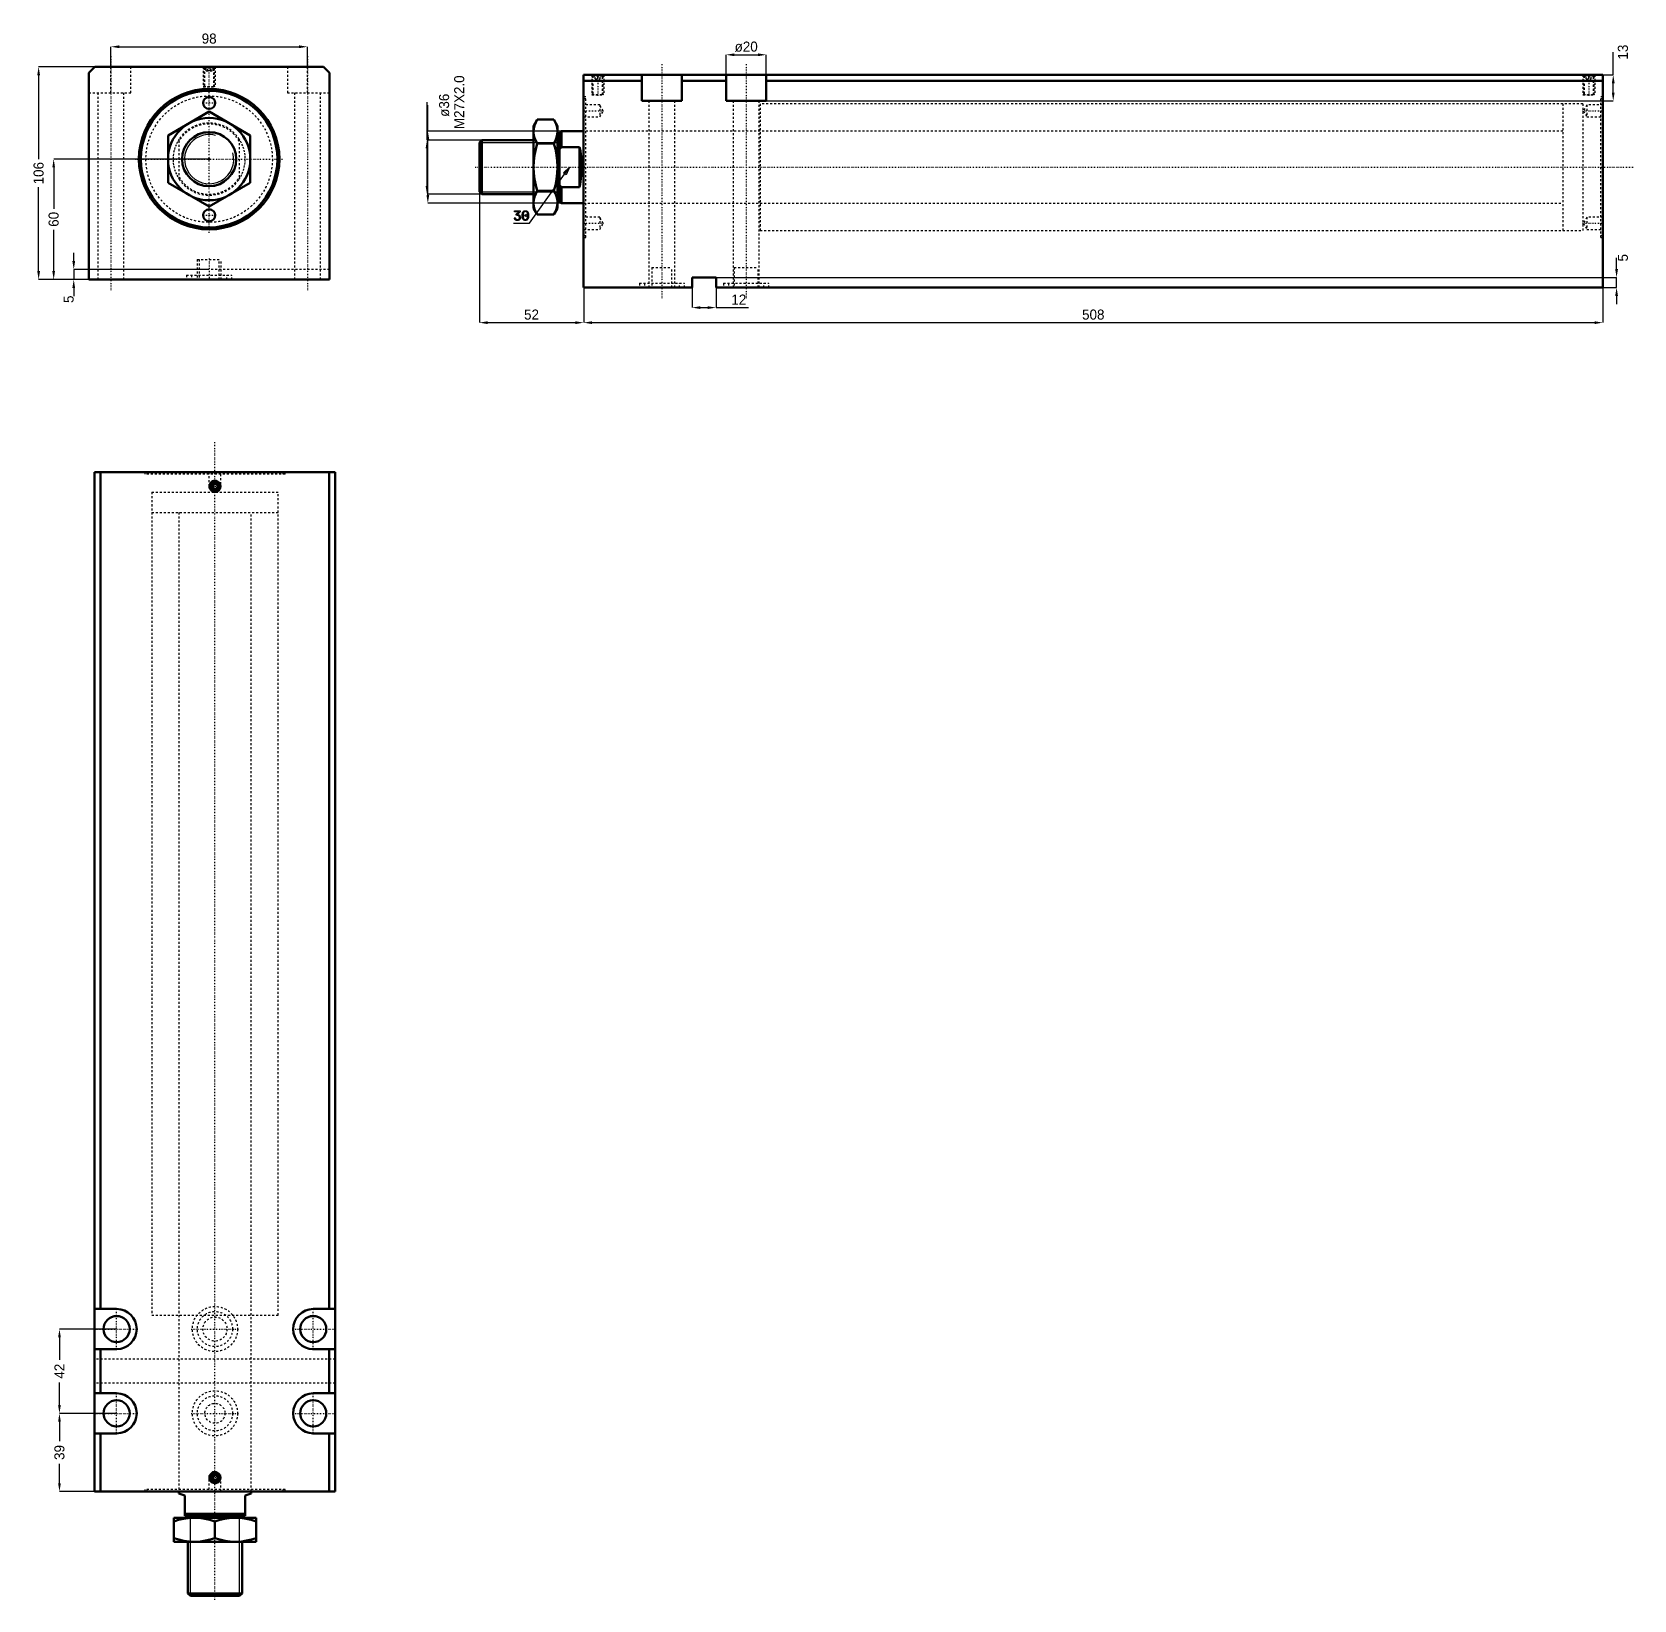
# Model space of a CAD drawing. Header units: millimetres. Extents: x -88 to 710, y -718 to 63.
import ezdxf

# ---------------------------------------------------------------- set-up
doc = ezdxf.new("R2010")
doc.units = ezdxf.units.MM
doc.linetypes.add('Center', pattern=[1.5, 0.45, -0.5, 0.05, -0.5])
doc.linetypes.add('Dashed', pattern=[2, 1, -1])
for name, color, linetype, lineweight in [('2d ConnectionPoints', 7, 'Continuous', 50), ('AM_0', 7, 'Continuous', 50), ('AM_5', 3, 'Continuous', 25), ('AM_7', 7, 'Center', 25), ('AM_9', 6, 'Dashed', 25)]:
    doc.layers.add(name, color=color, linetype=linetype, lineweight=lineweight)
doc.dimstyles.new('ISO-25', dxfattribs={"dimtxt": 2.5, "dimasz": 2.5, "dimexe": 1.25, "dimexo": 0.625, "dimtad": 1, "dimtxsty": 'Standard', "dimcen": 2.5, "dimadec": 0, "dimazin": 0, "dimtfac": 1, "dimtmove": 0, "dimatfit": 3, "dimfxl": 0, "dimarcsym": 0})

# ---------------------------------------------------------------- blocks, each defined once
blk = doc.blocks.new('1_JECX_MF_EXLA_63_400_0_rod__0_in_JECX_MF_160_EXLA_63_400_0__0')
at = {"layer": 'AM_0'}
for p, q in [((-20.5, 11.84), (0, 23.67)), ((0, 23.67), (20.5, 11.84)), ((-20.5, -11.84), (-20.5, 11.84)), ((20.5, 11.84), (20.5, -11.84)), ((0, -23.67), (-20.5, -11.84)), ((20.5, -11.84), (0, -23.67))]:
    blk.add_line(p, q, dxfattribs=at)
for radius in [20.5, 13.5]:
    blk.add_circle((0, 0), radius, dxfattribs=at)
at = {"layer": 'AM_5'}
blk.add_arc((0, 0), 12.27, 75, 15, dxfattribs=at)
at = {"layer": 'AM_9'}
for p, q in [((-15, -9.95), (-15, 9.95)), ((15, 9.95), (15, -9.95))]:
    blk.add_line(p, q, dxfattribs=at)
for points in [[(-15, 9.95), (-15.81, 8.6), (-16.5, 7.19), (-17.06, 5.73), (-17.5, 4.22), (-17.8, 2.68), (-17.97, 1.12), (-17.99, -0.45), (-17.89, -2.02), (-17.64, -3.57), (-17.26, -5.1), (-16.75, -6.58), (-16.12, -8.02), (-15.36, -9.39), (-15, -9.95)], [(15, -9.95), (15.81, -8.6), (16.5, -7.19), (17.06, -5.73), (17.5, -4.22), (17.8, -2.68), (17.97, -1.12), (17.99, 0.45), (17.89, 2.02), (17.64, 3.57), (17.26, 5.1), (16.75, 6.58), (16.12, 8.02), (15.36, 9.39), (15, 9.95)]]:
    blk.add_lwpolyline(points, dxfattribs=at)
blk.add_circle((0, 0), 13.27, dxfattribs=at)
for radius, start, end in [(18, 33.55731, 146.44269), (17.5, 31.00272, 148.99728), (17.5, 211.00272, 328.99728), (18, 213.55731, 326.44269)]:
    blk.add_arc((0, 0), radius, start, end, dxfattribs=at)
blk = doc.blocks.new('2_JECX_MF_EXLA_63_400_0_body__0_in_JECX_MF_160_EXLA_63_400_0__0')
at = {"layer": 'AM_0'}
for p, q in [((-57, 46), (-60, 43)), ((-60, 43), (-60, -60)), ((57, 46), (-57, 46)), ((60, 43), (57, 46)), ((60, -60), (60, 43)), ((-60, -60), (60, -60))]:
    blk.add_line(p, q, dxfattribs=at)
for centre, radius in [((0, 0), 35), ((0, 0), 34), ((0, 28), 3), ((0, -28), 3)]:
    blk.add_circle(centre, radius, dxfattribs=at)
at = {"layer": 'AM_5', "linetype": 'Dashed'}
for p, q in [((-3, 46), (-3, 36)), ((3, 46), (3, 36))]:
    blk.add_line(p, q, dxfattribs=at)
at = {"layer": 'AM_7'}
for p, q in [((-49, 51.3), (-49, -65.3)), ((49, 51.3), (49, -65.3)), ((0, -36.75), (0, 46.5)), ((-3.15, 28), (3.15, 28)), ((-36.75, 0), (36.75, 0)), ((-3.15, -28), (3.15, -28)), ((0, -49.5), (0, -60.5))]:
    blk.add_line(p, q, dxfattribs=at)
at = {"layer": 'AM_9'}
for p, q in [((-49, 33), (-49, 46)), ((-39, 33), (-39, 46)), ((-3, 46), (-2.73, 45.73)), ((-2.73, 45.73), (-2.73, 36.27)), ((-2.73, 45.73), (2.73, 45.73)), ((-1.9, 46), (-2.4, 45.5)), ((-2.4, 45.5), (-2.4, 36)), ((-2.4, 45.5), (2.4, 45.5)), ((-1.44, 44), (-1.44, 46)), ((-1.44, 44), (1.44, 44)), ((-0.72, 44), (-0.72, 46)), ((0.72, 44), (0.72, 46)), ((1.44, 44), (1.44, 46)), ((2.4, 45.5), (1.9, 46)), ((2.4, 36), (2.4, 45.5)), ((2.73, 45.73), (3, 46)), ((2.73, 36.27), (2.73, 45.73)), ((39, 46), (39, 33)), ((49, 33), (49, 46)), ((-60, 33), (-39, 33)), ((-55.5, 33), (-55.5, -60)), ((-42.5, -60), (-42.5, 33)), ((-2.73, 36.27), (-3, 36)), ((-3, 36), (3, 36)), ((-2.73, 36.27), (2.73, 36.27)), ((3, 36), (2.73, 36.27)), ((39, 33), (60, 33)), ((42.5, 33), (42.5, -60)), ((55.5, -60), (55.5, 33)), ((60, -55), (-60, -55)), ((-6, -50), (6, -50)), ((-6, -50), (-6, -60)), ((-5, -50), (-5, -60)), ((5, -60), (5, -50)), ((6, -60), (6, -50)), ((-11.25, -57.9), (11.25, -57.9)), ((-11.25, -57.9), (-11.25, -60)), ((-8.75, -57.9), (-8.75, -60)), ((8.75, -60), (8.75, -57.9)), ((11.25, -60), (11.25, -57.9))]:
    blk.add_line(p, q, dxfattribs=at)
blk.add_circle((0, 0), 31.5, dxfattribs=at)
blk = doc.blocks.new('*D3')
at = {"layer": 'AM_5', "color": 0, "lineweight": -2}
for p, q in [((-49, 46), (-49, 56)), ((-44.83, 56), (44.83, 56)), ((49, 46), (49, 56))]:
    blk.add_line(p, q, dxfattribs=at)
at = {"layer": 'AM_5', "color": 0}
for points in [[(-44.83, 56.69), (-44.83, 55.31), (-49, 56)], [(44.83, 55.31), (44.83, 56.69), (49, 56)]]:
    blk.add_solid(points, dxfattribs=at)
at = {"layer": 'Defpoints', "color": 0}
for p in [(49, 56), (-49, 46), (49, 46)]:
    blk.add_point(p, dxfattribs=at)
at = {"layer": 'AM_5', "color": 0, "insert": (0, 60.05), "char_height": 5, "attachment_point": 5}
blk.add_mtext('98', dxfattribs=at)
blk = doc.blocks.new('*D4')
at = {"layer": 'AM_5', "color": 0, "lineweight": -2}
for p, q in [((-57, 46), (-85, 46)), ((-85, 41.83), (-85, -0.03)), ((-85, -55.83), (-85, -13.97)), ((-60, -60), (-85, -60))]:
    blk.add_line(p, q, dxfattribs=at)
at = {"layer": 'AM_5', "color": 0}
for points in [[(-84.31, 41.83), (-85.69, 41.83), (-85, 46)], [(-85.69, -55.83), (-84.31, -55.83), (-85, -60)]]:
    blk.add_solid(points, dxfattribs=at)
at = {"layer": 'Defpoints', "color": 0}
for p in [(-57, 46), (-85, -60), (-60, -60)]:
    blk.add_point(p, dxfattribs=at)
at = {"layer": 'AM_5', "color": 0, "insert": (-85, -7), "char_height": 5, "attachment_point": 5, "rotation": 90}
blk.add_mtext('106', dxfattribs=at)
blk = doc.blocks.new('*D5')
at = {"layer": 'AM_5', "color": 0, "lineweight": -2}
for p, q in [((0, 0), (-77.5, 0)), ((-77.5, -4.17), (-77.5, -24.69)), ((-77.5, -55.83), (-77.5, -35.31)), ((-60, -60), (-77.5, -60))]:
    blk.add_line(p, q, dxfattribs=at)
at = {"layer": 'AM_5', "color": 0}
for points in [[(-76.81, -4.17), (-78.19, -4.17), (-77.5, 0)], [(-78.19, -55.83), (-76.81, -55.83), (-77.5, -60)]]:
    blk.add_solid(points, dxfattribs=at)
at = {"layer": 'Defpoints', "color": 0}
for p in [(0, 0), (-77.5, -60), (-60, -60)]:
    blk.add_point(p, dxfattribs=at)
at = {"layer": 'AM_5', "color": 0, "insert": (-77.5, -30), "char_height": 5, "attachment_point": 5, "rotation": 90}
blk.add_mtext('60', dxfattribs=at)
blk = doc.blocks.new('*D6')
at = {"layer": 'AM_5', "color": 0, "lineweight": -2}
for p, q in [((-67.5, -50.83), (-67.5, -46.67)), ((0, -55), (-67.5, -55)), ((-67.5, -55), (-67.5, -60)), ((-60, -60), (-67.5, -60)), ((-67.5, -64.17), (-67.5, -68.33))]:
    blk.add_line(p, q, dxfattribs=at)
at = {"layer": 'AM_5', "color": 0}
for points in [[(-68.19, -50.83), (-66.81, -50.83), (-67.5, -55)], [(-66.81, -64.17), (-68.19, -64.17), (-67.5, -60)]]:
    blk.add_solid(points, dxfattribs=at)
at = {"layer": 'Defpoints', "color": 0}
for p in [(0, -55), (-67.5, -60), (-60, -60)]:
    blk.add_point(p, dxfattribs=at)
at = {"layer": 'AM_5', "color": 0, "insert": (-70, -69.83), "char_height": 5, "attachment_point": 5, "rotation": 90}
blk.add_mtext('5', dxfattribs=at)
blk = doc.blocks.new('1_JECX_MF_EXLA_63_400_0_rod__0_in_JECX_MF_160_EXLA_63_400_0__4')
at = {"layer": 'AM_0'}
for p, q in [((-18, 0), (-18, -1.03)), ((18, -1.03), (18, 0)), ((-15, -2), (-18, -1.03)), ((-15, -12), (-15, -2)), ((18, -1.03), (15, -2)), ((15, -2), (15, -12)), ((-20.5, -25), (-20.5, -13)), ((20.5, -13), (-20.5, -13)), ((-15, -11), (15, -11)), ((-15, -12), (15, -12)), ((-12.27, -12), (-13.27, -13)), ((0, -23.17), (0, -14.83)), ((13.27, -13), (12.27, -12)), ((20.5, -13), (20.5, -25)), ((20.5, -25), (-20.5, -25)), ((-13.5, -25), (-13.5, -50.77)), ((13.5, -50.77), (13.5, -25)), ((-13.5, -50.77), (13.5, -50.77)), ((-13.5, -50.77), (-12.27, -52)), ((-12.27, -52), (12.27, -52)), ((12.27, -52), (13.5, -50.77))]:
    blk.add_line(p, q, dxfattribs=at)
for points in [[(-10.25, -13), (-10.98, -13.01), (-13.37, -13.18), (-15.75, -13.55), (-18.14, -14.12), (-20.5, -14.83)], [(0, -14.83), (-2.49, -14.08), (-5.02, -13.5), (-7.63, -13.13), (-10.25, -13)], [(10.25, -13), (9.52, -13.01), (7.13, -13.18), (4.75, -13.55), (2.36, -14.12), (0, -14.83)], [(20.5, -14.83), (18.01, -14.08), (15.48, -13.5), (12.87, -13.13), (10.25, -13)], [(-20.5, -23.17), (-18.01, -23.92), (-15.48, -24.5), (-12.87, -24.87), (-10.25, -25)], [(-10.25, -25), (-9.52, -24.99), (-7.13, -24.82), (-4.75, -24.45), (-2.36, -23.88), (0, -23.17)], [(0, -23.17), (2.49, -23.92), (5.02, -24.5), (7.63, -24.87), (10.25, -25)], [(10.25, -25), (10.98, -24.99), (13.37, -24.82), (15.75, -24.45), (18.14, -23.88), (20.5, -23.17)]]:
    blk.add_lwpolyline(points, dxfattribs=at)
at = {"layer": 'AM_5'}
for p, q in [((-12.27, -52), (-12.27, -12)), ((12.27, -52), (12.27, -12))]:
    blk.add_line(p, q, dxfattribs=at)
at = {"layer": 'AM_7'}
blk.add_line((0, -54), (0, 523.5), dxfattribs=at)
at = {"layer": 'AM_9'}
for p, q in [((-31.5, 498), (31.5, 498)), ((-31.5, 498), (-31.5, 488)), ((31.5, 488), (31.5, 498)), ((-31.5, 488), (31.5, 488)), ((-18, 488), (-18, 0)), ((18, 0), (18, 488))]:
    blk.add_line(p, q, dxfattribs=at)
blk = doc.blocks.new('2_JECX_MF_EXLA_63_400_0_body__0_in_JECX_MF_160_EXLA_63_400_0__4')
at = {"layer": 'AM_0'}
for p, q in [((60, 508), (-60, 508)), ((-60, 508), (-60, 0)), ((-57, 508), (-57, 91)), ((57, 508), (57, 91)), ((60, 508), (60, 0)), ((-0.72, 502.25), (-1.44, 501)), ((-1.44, 501), (-0.72, 499.75)), ((0.72, 502.25), (-0.72, 502.25)), ((-0.72, 499.75), (0.72, 499.75)), ((1.44, 501), (0.72, 502.25)), ((0.72, 499.75), (1.44, 501)), ((-49, 91), (-60, 91)), ((60, 91), (49, 91)), ((-60, 71), (-49, 71)), ((-57, 71), (-57, 49)), ((49, 71), (60, 71)), ((57, 71), (57, 49)), ((-49, 49), (-60, 49)), ((60, 49), (49, 49)), ((-60, 29), (-49, 29)), ((-57, 29), (-57, 0)), ((49, 29), (60, 29)), ((57, 29), (57, 0)), ((-0.72, 8.25), (-1.44, 7)), ((0.72, 8.25), (-0.72, 8.25)), ((1.44, 7), (0.72, 8.25)), ((60, 0), (-60, 0)), ((-1.44, 7), (-0.72, 5.75)), ((-0.72, 5.75), (0.72, 5.75)), ((0.72, 5.75), (1.44, 7))]:
    blk.add_line(p, q, dxfattribs=at)
for centre, radius in [((0, 501), 2.73), ((0, 501), 2.4), ((0, 501), 1.9), ((-49, 81), 6.5), ((49, 81), 6.5), ((-49, 39), 6.5), ((49, 39), 6.5), ((0, 7), 2.73), ((0, 7), 2.4), ((0, 7), 1.9)]:
    blk.add_circle(centre, radius, dxfattribs=at)
for centre, start, end in [((-49, 81), 270, 90), ((49, 81), 90, 270), ((-49, 39), 270, 90), ((49, 39), 90, 270)]:
    blk.add_arc(centre, 10, start, end, dxfattribs=at)
at = {"layer": 'AM_5'}
for centre in [(0, 501), (0, 7)]:
    blk.add_arc(centre, 3, 75, 15, dxfattribs=at)
at = {"layer": 'AM_7'}
for p, q in [((-3.15, 501), (3.15, 501)), ((-49, 70.5), (-49, 91.5)), ((49, 70.5), (49, 91.5)), ((-59.5, 81), (-38.5, 81)), ((-11.81, 81), (11.81, 81)), ((38.5, 81), (59.5, 81)), ((-49, 28.5), (-49, 49.5)), ((49, 28.5), (49, 49.5)), ((-59.5, 39), (-38.5, 39)), ((-11.81, 39), (11.81, 39)), ((38.5, 39), (59.5, 39)), ((-3.15, 7), (3.15, 7))]:
    blk.add_line(p, q, dxfattribs=at)
at = {"layer": 'AM_9'}
for p, q in [((-35, 508), (-35, 507)), ((35, 507), (-35, 507)), ((-34, 508), (-34, 507)), ((-3, 508), (-3, 500)), ((3, 500), (3, 508)), ((34, 507), (34, 508)), ((35, 507), (35, 508)), ((-31.5, 498), (31.5, 498)), ((-31.5, 498), (-31.5, 88)), ((-3, 500), (3, 500)), ((-3, 500), (0, 498.27)), ((0, 498.27), (3, 500)), ((31.5, 88), (31.5, 498)), ((-31.5, 88), (31.5, 88)), ((-18, 88), (-18, 0)), ((18, 0), (18, 88)), ((60, 66), (-60, 66)), ((60, 54), (-60, 54)), ((0, 9.73), (-3, 8)), ((-3, 8), (-3, 0)), ((-3, 8), (3, 8)), ((3, 8), (0, 9.73)), ((3, 0), (3, 8)), ((35, 1), (-35, 1)), ((-35, 1), (-35, 0)), ((-34, 1), (-34, 0)), ((34, 0), (34, 1)), ((35, 0), (35, 1))]:
    blk.add_line(p, q, dxfattribs=at)
for centre, radius in [((0, 81), 11.25), ((0, 81), 8.75), ((0, 81), 6), ((0, 39), 11.25), ((0, 39), 8.75), ((0, 39), 5)]:
    blk.add_circle(centre, radius, dxfattribs=at)
blk = doc.blocks.new('*D12')
at = {"layer": 'AM_5', "color": 0, "lineweight": -2}
for p, q in [((-46.11, -583.03), (-74.61, -583.03)), ((-74.61, -587.19), (-74.61, -598.36)), ((-74.61, -620.86), (-74.61, -609.69)), ((-46.11, -625.03), (-74.61, -625.03))]:
    blk.add_line(p, q, dxfattribs=at)
at = {"layer": 'AM_5', "color": 0}
for points in [[(-75.3, -587.19), (-73.92, -587.19), (-74.61, -583.03)], [(-75.3, -620.86), (-73.92, -620.86), (-74.61, -625.03)]]:
    blk.add_solid(points, dxfattribs=at)
at = {"layer": 'Defpoints', "color": 0}
for p in [(-74.61, -583.03), (-46.11, -583.03), (-46.11, -625.03)]:
    blk.add_point(p, dxfattribs=at)
at = {"layer": 'AM_5', "color": 0, "insert": (-74.61, -604.03), "char_height": 5, "attachment_point": 5, "rotation": 90}
blk.add_mtext('42', dxfattribs=at)
blk = doc.blocks.new('*D13')
at = {"layer": 'AM_5', "color": 0, "lineweight": -2}
for p, q in [((-46.11, -625.03), (-74.61, -625.03)), ((-74.61, -629.19), (-74.61, -638.86)), ((-74.61, -659.86), (-74.61, -650.19)), ((-57.11, -664.03), (-74.61, -664.03))]:
    blk.add_line(p, q, dxfattribs=at)
at = {"layer": 'AM_5', "color": 0}
for points in [[(-75.3, -629.19), (-73.92, -629.19), (-74.61, -625.03)], [(-75.3, -659.86), (-73.92, -659.86), (-74.61, -664.03)]]:
    blk.add_solid(points, dxfattribs=at)
at = {"layer": 'Defpoints', "color": 0}
for p in [(-46.11, -625.03), (-74.61, -664.03), (-57.11, -664.03)]:
    blk.add_point(p, dxfattribs=at)
at = {"layer": 'AM_5', "color": 0, "insert": (-74.61, -644.53), "char_height": 5, "attachment_point": 5, "rotation": 90}
blk.add_mtext('39', dxfattribs=at)
blk = doc.blocks.new('1_JECX_MF_EXLA_63_400_0_rod__0_in_JECX_MF_160_EXLA_63_400_0__2')
at = {"layer": 'AM_0'}
for p, q in [((-23.17, 23.67), (-25, 20.5)), ((-25, 20.5), (-25, -20.5)), ((-23.17, 23.67), (-14.83, 23.67)), ((-13, 20.5), (-14.83, 23.67)), ((-13, 20.5), (-13, -20.5)), ((-11, 18), (-12, 17.5)), ((-12, 17.5), (-12, -17.5)), ((0, 18), (-11, 18)), ((-11, 18), (-11, 9.95)), ((-50.77, 13.5), (-52, 12.27)), ((-52, 12.27), (-52, -12.27)), ((-25, 13.5), (-50.77, 13.5)), ((-50.77, 13.5), (-50.77, -13.5)), ((-23.17, 11.84), (-14.83, 11.84)), ((-12, 12.27), (-13, 13.27)), ((-11, 9.95), (-12, 9.01)), ((-2, 9.95), (-11, 9.95)), ((-2, 9.95), (-2, -9.95)), ((-52, -12.27), (-50.77, -13.5)), ((-50.77, -13.5), (-25, -13.5)), ((-23.17, -11.84), (-14.83, -11.84)), ((-13, -13.27), (-12, -12.27)), ((-12, -9.01), (-11, -9.95)), ((-11, -9.95), (-2, -9.95)), ((-11, -9.95), (-11, -18)), ((-25, -20.5), (-23.17, -23.67)), ((-23.17, -23.67), (-14.83, -23.67)), ((-14.83, -23.67), (-13, -20.5)), ((-12, -17.5), (-11, -18)), ((-11, -18), (0, -18))]:
    blk.add_line(p, q, dxfattribs=at)
for points in [[(-23.17, 23.67), (-23.92, 22.23), (-24.5, 20.77), (-24.87, 19.27), (-25, 17.75)], [(-25, 17.75), (-24.99, 17.33), (-24.82, 15.95), (-24.45, 14.58), (-23.88, 13.2), (-23.17, 11.84)], [(-13, 17.75), (-13.01, 18.17), (-13.18, 19.56), (-13.55, 20.93), (-14.12, 22.31), (-14.83, 23.67)], [(-14.83, 11.84), (-14.08, 13.28), (-13.5, 14.73), (-13.13, 16.24), (-13, 17.75)], [(-23.17, 11.84), (-23.92, 8.96), (-24.5, 6.04), (-24.87, 3.03), (-25, 0)], [(-13, 0), (-13, 0.14), (-13.13, 3.08), (-13.5, 5.99), (-14.08, 8.93), (-14.83, 11.84)], [(-2, -9.95), (-1.74, -8.6), (-1.51, -7.19), (-1.33, -5.73), (-1.19, -4.22), (-1.09, -2.68), (-1.04, -1.12), (-1.03, 0.45), (-1.06, 2.02), (-1.14, 3.57), (-1.26, 5.1), (-1.43, 6.58), (-1.64, 8.02), (-1.88, 9.39), (-2, 9.95)], [(-25, 0), (-25, -0.14), (-24.87, -3.08), (-24.5, -5.99), (-23.92, -8.93), (-23.17, -11.84)], [(-14.83, -11.84), (-14.08, -8.96), (-13.5, -6.04), (-13.13, -3.03), (-13, 0)], [(-23.17, -11.84), (-23.92, -13.28), (-24.5, -14.73), (-24.87, -16.24), (-25, -17.75)], [(-13, -17.75), (-13.01, -17.33), (-13.18, -15.95), (-13.55, -14.58), (-14.12, -13.2), (-14.83, -11.84)], [(-25, -17.75), (-24.99, -18.17), (-24.82, -19.56), (-24.45, -20.93), (-23.88, -22.31), (-23.17, -23.67)], [(-14.83, -23.67), (-14.08, -22.23), (-13.5, -20.77), (-13.13, -19.27), (-13, -17.75)]]:
    blk.add_lwpolyline(points, dxfattribs=at)
at = {"layer": 'AM_5'}
for p, q in [((-52, 12.27), (-12, 12.27)), ((-52, -12.27), (-12, -12.27))]:
    blk.add_line(p, q, dxfattribs=at)
at = {"layer": 'AM_7'}
blk.add_line((-54, 0), (523.5, 0), dxfattribs=at)
at = {"layer": 'AM_9'}
for p, q in [((498, 31.5), (488, 31.5)), ((488, 31.5), (488, -31.5)), ((498, 31.5), (498, -31.5)), ((488, 18), (0, 18)), ((0, -18), (488, -18)), ((488, -31.5), (498, -31.5))]:
    blk.add_line(p, q, dxfattribs=at)
blk = doc.blocks.new('2_JECX_MF_EXLA_63_400_0_body__0_in_JECX_MF_160_EXLA_63_400_0__2')
at = {"layer": 'AM_0'}
for p, q in [((0, -60), (0, 46)), ((508, 46), (0, 46)), ((29, 43), (0, 43)), ((29, 33), (29, 46)), ((49, 33), (49, 46)), ((71, 43), (49, 43)), ((71, 33), (71, 46)), ((91, 33), (91, 46)), ((508, 43), (91, 43)), ((508, -60), (508, 46)), ((29, 33), (49, 33)), ((71, 33), (91, 33)), ((54, -55), (54, -60)), ((66, -55), (54, -55)), ((66, -60), (66, -55)), ((54, -60), (0, -60)), ((508, -60), (66, -60))]:
    blk.add_line(p, q, dxfattribs=at)
at = {"layer": 'AM_5', "linetype": 'Dashed'}
for p, q in [((4, 46), (4, 36)), ((10, 46), (10, 36)), ((498, 46), (498, 36)), ((504, 46), (504, 36))]:
    blk.add_line(p, q, dxfattribs=at)
at = {"layer": 'AM_7'}
for p, q in [((39, 51.3), (39, -65.3)), ((81, 51.3), (81, -65.3)), ((7, 46.5), (7, 35.5)), ((501, 46.5), (501, 35.5)), ((-0.49, 28), (10.22, 28)), ((497.78, 28), (508.49, 28)), ((-0.49, -28), (10.22, -28)), ((497.78, -28), (508.49, -28))]:
    blk.add_line(p, q, dxfattribs=at)
at = {"layer": 'AM_9'}
for p, q in [((4, 46), (4.27, 45.73)), ((4.27, 45.73), (4.27, 36.27)), ((4.27, 45.73), (9.73, 45.73)), ((5.1, 46), (4.6, 45.5)), ((4.6, 45.5), (4.6, 36)), ((4.6, 45.5), (9.4, 45.5)), ((5.75, 44), (5.75, 46)), ((5.75, 44), (8.25, 44)), ((7, 44), (7, 46)), ((8.25, 44), (8.25, 46)), ((9.4, 45.5), (8.9, 46)), ((9.4, 36), (9.4, 45.5)), ((9.73, 45.73), (10, 46)), ((9.73, 36.27), (9.73, 45.73)), ((498, 46), (498.27, 45.73)), ((498.27, 45.73), (498.27, 36.27)), ((498.27, 45.73), (503.73, 45.73)), ((499.1, 46), (498.6, 45.5)), ((498.6, 45.5), (498.6, 36)), ((498.6, 45.5), (503.4, 45.5)), ((499.75, 44), (499.75, 46)), ((499.75, 44), (502.25, 44)), ((501, 44), (501, 46)), ((502.25, 44), (502.25, 46)), ((503.4, 45.5), (502.9, 46)), ((503.4, 36), (503.4, 45.5)), ((503.73, 45.73), (504, 46)), ((503.73, 36.27), (503.73, 45.73)), ((1, 35), (0, 35)), ((1, 34), (0, 34)), ((1, -35), (1, 35)), ((4.27, 36.27), (4, 36)), ((4, 36), (10, 36)), ((4.27, 36.27), (9.73, 36.27)), ((10, 36), (9.73, 36.27)), ((32.5, 33), (32.5, -60)), ((45.5, -60), (45.5, 33)), ((74.5, 33), (74.5, -60)), ((87.5, -60), (87.5, 33)), ((498.27, 36.27), (498, 36)), ((498, 36), (504, 36)), ((498.27, 36.27), (503.73, 36.27)), ((504, 36), (503.73, 36.27)), ((507, -35), (507, 35)), ((508, 35), (507, 35)), ((508, 34), (507, 34)), ((8, 31), (0, 31)), ((0, 25), (8, 25)), ((9.73, 28), (8, 31)), ((8, 31), (8, 25)), ((8, 25), (9.73, 28)), ((498, 31.5), (88, 31.5)), ((88, 31.5), (88, -31.5)), ((498, 31.5), (498, -31.5)), ((500, 31), (498.27, 28)), ((498.27, 28), (500, 25)), ((508, 31), (500, 31)), ((500, 31), (500, 25)), ((500, 25), (508, 25)), ((88, 18), (0, 18)), ((0, -18), (88, -18)), ((8, -25), (0, -25)), ((0, -31), (8, -31)), ((9.73, -28), (8, -25)), ((8, -25), (8, -31)), ((8, -31), (9.73, -28)), ((88, -31.5), (498, -31.5)), ((500, -25), (498.27, -28)), ((498.27, -28), (500, -31)), ((508, -25), (500, -25)), ((500, -25), (500, -31)), ((500, -31), (508, -31)), ((0, -34), (1, -34)), ((0, -35), (1, -35)), ((507, -34), (508, -34)), ((507, -35), (508, -35)), ((34, -50), (44, -50)), ((34, -50), (34, -60)), ((44, -60), (44, -50)), ((75, -50), (87, -50)), ((75, -50), (75, -60)), ((87, -60), (87, -50)), ((27.75, -57.9), (50.25, -57.9)), ((27.75, -57.9), (27.75, -60)), ((30.25, -57.9), (30.25, -60)), ((47.75, -60), (47.75, -57.9)), ((50.25, -60), (50.25, -57.9)), ((69.75, -57.9), (92.25, -57.9)), ((69.75, -57.9), (69.75, -60)), ((72.25, -57.9), (72.25, -60)), ((89.75, -60), (89.75, -57.9)), ((92.25, -60), (92.25, -57.9))]:
    blk.add_line(p, q, dxfattribs=at)
blk = doc.blocks.new('*D25')
at = {"layer": 'AM_5', "color": 0, "lineweight": -2}
for p, q in [((257.67, 42.01), (257.67, 52.01)), ((261.83, 52.01), (273.5, 52.01)), ((277.67, 42.01), (277.67, 52.01))]:
    blk.add_line(p, q, dxfattribs=at)
at = {"layer": 'AM_5', "color": 0}
for points in [[(261.83, 52.7), (261.83, 51.31), (257.67, 52.01)], [(273.5, 52.7), (273.5, 51.31), (277.67, 52.01)]]:
    blk.add_solid(points, dxfattribs=at)
at = {"layer": 'Defpoints', "color": 0}
for p in [(277.67, 52.01), (257.67, 42.01), (277.67, 42.01)]:
    blk.add_point(p, dxfattribs=at)
at = {"layer": 'AM_5', "color": 0, "insert": (267.67, 56.01), "char_height": 5, "attachment_point": 5}
blk.add_mtext('ø20', dxfattribs=at)
blk = doc.blocks.new('*D26')
at = {"layer": 'AM_5', "color": 0, "lineweight": -2}
for p, q in [((699.83, 42.01), (699.83, 53.34)), ((277.67, 42.01), (699.83, 42.01)), ((699.83, 33.17), (699.83, 37.84)), ((277.67, 29.01), (699.83, 29.01))]:
    blk.add_line(p, q, dxfattribs=at)
at = {"layer": 'AM_5', "color": 0}
for points in [[(699.14, 37.84), (700.53, 37.84), (699.83, 42.01)], [(699.14, 33.17), (700.53, 33.17), (699.83, 29.01)]]:
    blk.add_solid(points, dxfattribs=at)
at = {"layer": 'Defpoints', "color": 0}
for p in [(277.67, 42.01), (699.83, 42.01), (277.67, 29.01)]:
    blk.add_point(p, dxfattribs=at)
at = {"layer": 'AM_5', "color": 0, "insert": (704.67, 53.34), "char_height": 5, "attachment_point": 5, "rotation": 90}
blk.add_mtext('13', dxfattribs=at)
blk = doc.blocks.new('*D27')
at = {"layer": 'AM_5', "color": 0, "lineweight": -2}
for p, q in [((186.67, -63.99), (186.67, -81.49)), ((694.67, -63.99), (694.67, -81.49)), ((190.83, -81.49), (690.5, -81.49))]:
    blk.add_line(p, q, dxfattribs=at)
at = {"layer": 'AM_5', "color": 0}
for points in [[(190.83, -80.8), (190.83, -82.19), (186.67, -81.49)], [(690.5, -80.8), (690.5, -82.19), (694.67, -81.49)]]:
    blk.add_solid(points, dxfattribs=at)
at = {"layer": 'Defpoints', "color": 0}
for p in [(186.67, -63.99), (694.67, -63.99), (694.67, -81.49)]:
    blk.add_point(p, dxfattribs=at)
at = {"layer": 'AM_5', "color": 0, "insert": (440.67, -77.49), "char_height": 5, "attachment_point": 5}
blk.add_mtext('508', dxfattribs=at)
blk = doc.blocks.new('*D28')
at = {"layer": 'AM_5', "color": 0, "lineweight": -2}
for p, q in [((134.67, -3.99), (134.67, -81.49)), ((186.67, -63.99), (186.67, -81.49)), ((138.83, -81.49), (182.5, -81.49))]:
    blk.add_line(p, q, dxfattribs=at)
at = {"layer": 'AM_5', "color": 0}
for points in [[(138.83, -80.8), (138.83, -82.19), (134.67, -81.49)], [(182.5, -80.8), (182.5, -82.19), (186.67, -81.49)]]:
    blk.add_solid(points, dxfattribs=at)
at = {"layer": 'Defpoints', "color": 0}
for p in [(134.67, -3.99), (186.67, -63.99), (186.67, -81.49)]:
    blk.add_point(p, dxfattribs=at)
at = {"layer": 'AM_5', "color": 0, "insert": (160.67, -77.49), "char_height": 5, "attachment_point": 5}
blk.add_mtext('52', dxfattribs=at)
blk = doc.blocks.new('*D29')
at = {"layer": 'AM_5', "color": 0, "lineweight": -2}
for p, q in [((109, 14.01), (109, 26.84)), ((175.67, 14.01), (109, 14.01)), ((109, -17.83), (109, 9.84)), ((175.67, -21.99), (109, -21.99))]:
    blk.add_line(p, q, dxfattribs=at)
at = {"layer": 'AM_5', "color": 0}
for points in [[(108.31, 9.84), (109.69, 9.84), (109, 14.01)], [(108.31, -17.83), (109.69, -17.83), (109, -21.99)]]:
    blk.add_solid(points, dxfattribs=at)
at = {"layer": 'Defpoints', "color": 0}
for p in [(109, 14.01), (175.67, 14.01), (175.67, -21.99)]:
    blk.add_point(p, dxfattribs=at)
at = {"layer": 'AM_5', "color": 0, "insert": (117.17, 26.84), "char_height": 5, "attachment_point": 5, "rotation": 90}
blk.add_mtext('ø36', dxfattribs=at)
blk = doc.blocks.new('*D30')
at = {"layer": 'AM_5', "color": 0, "lineweight": -2}
for p, q in [((108.58, 9.51), (108.58, 28.34)), ((135.89, 9.51), (108.58, 9.51)), ((108.58, -13.33), (108.58, 5.34)), ((135.67, -17.49), (108.58, -17.49))]:
    blk.add_line(p, q, dxfattribs=at)
at = {"layer": 'AM_5', "color": 0}
for points in [[(107.89, 5.34), (109.28, 5.34), (108.58, 9.51)], [(107.89, -13.33), (109.28, -13.33), (108.58, -17.49)]]:
    blk.add_solid(points, dxfattribs=at)
at = {"layer": 'Defpoints', "color": 0}
for p in [(108.58, 9.51), (135.89, 9.51), (135.67, -17.49)]:
    blk.add_point(p, dxfattribs=at)
at = {"layer": 'AM_5', "color": 0, "insert": (124.67, 28.34), "char_height": 5, "attachment_point": 5, "rotation": 90}
blk.add_mtext('M27X2.0', dxfattribs=at)
blk = doc.blocks.new('*D31')
at = {"layer": 'AM_5', "color": 0, "lineweight": -2}
for p, q in [((240.67, -58.99), (240.67, -73.99)), ((252.67, -63.99), (252.67, -73.99)), ((244.83, -73.99), (248.5, -73.99)), ((252.67, -73.99), (268.83, -73.99))]:
    blk.add_line(p, q, dxfattribs=at)
at = {"layer": 'AM_5', "color": 0}
for points in [[(244.83, -73.3), (244.83, -74.69), (240.67, -73.99)], [(248.5, -73.3), (248.5, -74.69), (252.67, -73.99)]]:
    blk.add_solid(points, dxfattribs=at)
at = {"layer": 'Defpoints', "color": 0}
for p in [(240.67, -58.99), (252.67, -63.99), (252.67, -73.99)]:
    blk.add_point(p, dxfattribs=at)
at = {"layer": 'AM_5', "color": 0, "insert": (264, -69.99), "char_height": 5, "attachment_point": 5}
blk.add_mtext('12', dxfattribs=at)
blk = doc.blocks.new('*D32')
at = {"layer": 'AM_5', "color": 0, "lineweight": -2}
for p, q in [((701.5, -54.83), (701.5, -49.16)), ((240.67, -58.99), (701.5, -58.99)), ((701.5, -63.99), (701.5, -58.99)), ((252.67, -63.99), (701.5, -63.99)), ((701.5, -68.16), (701.5, -72.33))]:
    blk.add_line(p, q, dxfattribs=at)
at = {"layer": 'AM_5', "color": 0}
for points in [[(700.81, -54.83), (702.19, -54.83), (701.5, -58.99)], [(700.81, -68.16), (702.19, -68.16), (701.5, -63.99)]]:
    blk.add_solid(points, dxfattribs=at)
at = {"layer": 'Defpoints', "color": 0}
for p in [(240.67, -58.99), (252.67, -63.99), (701.5, -63.99)]:
    blk.add_point(p, dxfattribs=at)
at = {"layer": 'AM_5', "color": 0, "insert": (704.67, -49.16), "char_height": 5, "attachment_point": 5, "rotation": 90}
blk.add_mtext('5', dxfattribs=at)

msp = doc.modelspace()

# ---------------------------------------------------------------- linework, layer by layer
at = {"layer": '2d ConnectionPoints'}
for p in [(0, 0), (186.666, -3.992), (2.89, -664.026)]:
    msp.add_point(p, dxfattribs=at)
at = {"layer": 'AM_5'}
for p, q in [((159.666, -31.992), (179.666, -3.992)), ((151.666, -31.992), (159.666, -31.992))]:
    msp.add_line(p, q, dxfattribs=at)
for points in [[(179.666, -3.992), (177.923, -7.867), (176.567, -6.898), (179.666, -3.992)], [(152.599, -29.186), (152.599, -29.186), (152.605, -29.296), (152.634, -29.451), (152.634, -29.451), (152.688, -29.592), (152.737, -29.68), (152.737, -29.68), (152.796, -29.76), (152.899, -29.867), (152.899, -29.867), (153.018, -29.955), (153.106, -30.005), (153.106, -30.005), (153.2, -30.046), (153.345, -30.09), (153.345, -30.09), (153.496, -30.114), (153.6, -30.118), (153.6, -30.118), (153.711, -30.114), (153.871, -30.09), (153.871, -30.09), (154.025, -30.045), (154.123, -30.003), (154.123, -30.003), (154.217, -29.953), (154.343, -29.863), (154.343, -29.863), (154.451, -29.756), (154.513, -29.675), (154.513, -29.675), (154.566, -29.587), (154.623, -29.446), (154.623, -29.446), (154.654, -29.294), (154.66, -29.186), (154.66, -29.186), (154.652, -29.032), (154.609, -28.82), (154.609, -28.82), (154.529, -28.629), (154.455, -28.515), (154.455, -28.515), (154.367, -28.41), (154.212, -28.274), (154.212, -28.274), (154.031, -28.162), (153.894, -28.102), (153.894, -28.102), (153.748, -28.052), (153.515, -27.998), (153.515, -27.998), (153.264, -27.969), (153.087, -27.964), (153.087, -27.509), (154.406, -26.215), (152.203, -26.215), (152.203, -25.78), (155.024, -25.78), (155.024, -26.235), (153.675, -27.567), (153.675, -27.567), (153.969, -27.635), (154.344, -27.782), (154.344, -27.782), (154.639, -27.983), (154.791, -28.147), (154.791, -28.147), (154.912, -28.33), (155.044, -28.627), (155.044, -28.627), (155.114, -28.953), (155.128, -29.186), (155.128, -29.186), (155.119, -29.354), (155.071, -29.588), (155.071, -29.588), (154.982, -29.801), (154.9, -29.932), (154.9, -29.932), (154.804, -30.051), (154.64, -30.207), (154.64, -30.207), (154.452, -30.335), (154.314, -30.404), (154.314, -30.404), (154.169, -30.462), (153.946, -30.524), (153.946, -30.524), (153.717, -30.557), (153.561, -30.564), (153.561, -30.564), (153.41, -30.557), (153.19, -30.524), (153.19, -30.524), (152.98, -30.463), (152.845, -30.406), (152.845, -30.406), (152.717, -30.337), (152.544, -30.21), (152.544, -30.21), (152.395, -30.055), (152.308, -29.936), (152.308, -29.936), (152.235, -29.807), (152.156, -29.593), (152.156, -29.593), (152.113, -29.356), (152.105, -29.186), (152.599, -29.186)], [(157.613, -30.557), (157.613, -30.557), (157.368, -30.545), (157.045, -30.482), (157.045, -30.482), (156.777, -30.366), (156.628, -30.258), (156.628, -30.258), (156.501, -30.13), (156.343, -29.903), (156.343, -29.903), (156.225, -29.637), (156.169, -29.438), (156.169, -29.438), (156.126, -29.218), (156.08, -28.847), (156.08, -28.847), (156.055, -28.427), (156.05, -28.12), (156.05, -28.12), (156.055, -27.819), (156.08, -27.408), (156.08, -27.408), (156.127, -27.043), (156.17, -26.826), (156.17, -26.826), (156.227, -26.628), (156.346, -26.364), (156.346, -26.364), (156.505, -26.14), (156.633, -26.012), (156.633, -26.012), (156.782, -25.905), (157.05, -25.789), (157.05, -25.789), (157.37, -25.727), (157.613, -25.715), (157.613, -25.715), (157.857, -25.727), (158.179, -25.789), (158.179, -25.789), (158.447, -25.905), (158.596, -26.012), (158.596, -26.012), (158.725, -26.14), (158.884, -26.364), (158.884, -26.364), (159.004, -26.627), (159.061, -26.825), (159.061, -26.825), (159.105, -27.041), (159.153, -27.406), (159.153, -27.406), (159.178, -27.818), (159.183, -28.12), (159.183, -28.12), (159.178, -28.423), (159.151, -28.839), (159.151, -28.839), (159.102, -29.209), (159.056, -29.429), (159.056, -29.429), (158.997, -29.631), (158.875, -29.899), (158.875, -29.899), (158.714, -30.127), (158.585, -30.257), (158.585, -30.257), (158.436, -30.365), (158.17, -30.482), (158.17, -30.482), (157.853, -30.545), (157.613, -30.557)], [(157.613, -30.128), (157.613, -30.128), (157.784, -30.118), (158.01, -30.063), (158.01, -30.063), (158.199, -29.962), (158.304, -29.868), (158.304, -29.868), (158.394, -29.757), (158.506, -29.565), (158.506, -29.565), (158.589, -29.342), (158.629, -29.176), (158.629, -29.176), (158.659, -28.995), (158.691, -28.696), (158.691, -28.696), (158.708, -28.362), (158.712, -28.12), (158.712, -28.12), (158.709, -27.863), (158.693, -27.517), (158.693, -27.517), (158.665, -27.217), (158.639, -27.042), (158.639, -27.042), (158.603, -26.885), (158.524, -26.674), (158.524, -26.674), (158.416, -26.494), (158.327, -26.391), (158.327, -26.391), (158.222, -26.304), (158.029, -26.21), (158.029, -26.21), (157.794, -26.16), (157.613, -26.15), (157.613, -26.15), (157.434, -26.16), (157.2, -26.21), (157.2, -26.21), (157.009, -26.304), (156.905, -26.391), (156.905, -26.391), (156.816, -26.494), (156.709, -26.674), (156.709, -26.674), (156.63, -26.885), (156.594, -27.042), (156.594, -27.042), (156.568, -27.217), (156.54, -27.517), (156.54, -27.517), (156.524, -27.863), (156.521, -28.12), (156.521, -28.12), (156.524, -28.364), (156.541, -28.7), (156.541, -28.7), (156.572, -28.999), (156.601, -29.179), (156.601, -29.179), (156.639, -29.344), (156.721, -29.566), (156.721, -29.566), (156.831, -29.757), (156.921, -29.868), (156.921, -29.868), (157.026, -29.962), (157.214, -30.063), (157.214, -30.063), (157.441, -30.118), (157.613, -30.128)], [(157.178, -28.12), (157.613, -27.632), (158.049, -28.12), (157.613, -28.562), (157.178, -28.12)]]:
    msp.add_lwpolyline(points, dxfattribs=at)

# ---------------------------------------------------------------- block references
for name, p in [('2_JECX_MF_EXLA_63_400_0_body__0_in_JECX_MF_160_EXLA_63_400_0__0', (0, 0)), ('2_JECX_MF_EXLA_63_400_0_body__0_in_JECX_MF_160_EXLA_63_400_0__2', (186.666, -3.992)), ('1_JECX_MF_EXLA_63_400_0_rod__0_in_JECX_MF_160_EXLA_63_400_0__2', (186.666, -3.992)), ('1_JECX_MF_EXLA_63_400_0_rod__0_in_JECX_MF_160_EXLA_63_400_0__0', (0, 0)), ('1_JECX_MF_EXLA_63_400_0_rod__0_in_JECX_MF_160_EXLA_63_400_0__4', (2.89, -664.026)), ('2_JECX_MF_EXLA_63_400_0_body__0_in_JECX_MF_160_EXLA_63_400_0__4', (2.89, -664.026))]:
    msp.add_blockref(name, p)

# ---------------------------------------------------------------- dimensions: what is measured, and where the dimension line sits
for base, p1, p2, text, picture, middle in [((49, 56), (-49, 46), (49, 46), '98', '*D3', (0, 56)), ((277.666, 52.008), (257.666, 42.008), (277.666, 42.008), 'ø20', '*D25', (267.666, 52.008)), ((186.666, -81.492), (134.666, -3.992), (186.666, -63.992), '52', '*D28', (160.666, -81.492)), ((252.666, -73.992), (240.666, -58.992), (252.666, -63.992), '12', '*D31', (264, -73.992)), ((694.666, -81.492), (186.666, -63.992), (694.666, -63.992), '508', '*D27', (440.666, -81.492))]:
    dim = msp.add_linear_dim(base=base, p1=p1, p2=p2, text=text, dimstyle='ISO-25', override={"dimtxt": 5, "dimasz": 4.166667, "dimexe": 0, "dimexo": 0, "dimgap": 1.5}, dxfattribs=at)
    dim.commit()
    dim.dimension.update_dxf_attribs({"geometry": picture, "text_midpoint": middle, "dimtype": 160})
for base, p1, p2, text, picture, middle in [((699.833, 42.008), (277.666, 29.008), (277.666, 42.008), '13', '*D26', (704.666, 53.341)), ((-85, -60), (-57, 46), (-60, -60), '106', '*D4', (-85, -7)), ((108.583, 9.508), (135.666, -17.492), (135.893, 9.508), 'M27X2.0', '*D30', (124.666, 28.341)), ((109, 14.008), (175.666, -21.992), (175.666, 14.008), 'ø36', '*D29', (117.166, 26.841)), ((-77.5, -60), (0, 0), (-60, -60), '60', '*D5', (-77.5, -30)), ((-67.5, -60), (0, -55), (-60, -60), '5', '*D6', (-70, -69.833)), ((701.5, -63.992), (240.666, -58.992), (252.666, -63.992), '5', '*D32', (704.666, -49.159)), ((-74.61, -583.026), (-46.11, -625.026), (-46.11, -583.026), '42', '*D12', (-74.61, -604.026)), ((-74.61, -664.026), (-46.11, -625.026), (-57.11, -664.026), '39', '*D13', (-74.61, -644.526))]:
    dim = msp.add_linear_dim(base=base, p1=p1, p2=p2, angle=90, text=text, dimstyle='ISO-25', override={"dimtxt": 5, "dimasz": 4.166667, "dimexe": 0, "dimexo": 0, "dimgap": 1.5}, dxfattribs=at)
    dim.commit()
    dim.dimension.update_dxf_attribs({"geometry": picture, "text_midpoint": middle, "dimtype": 160, "text_rotation": 90})

doc.saveas('drawing.dxf')
